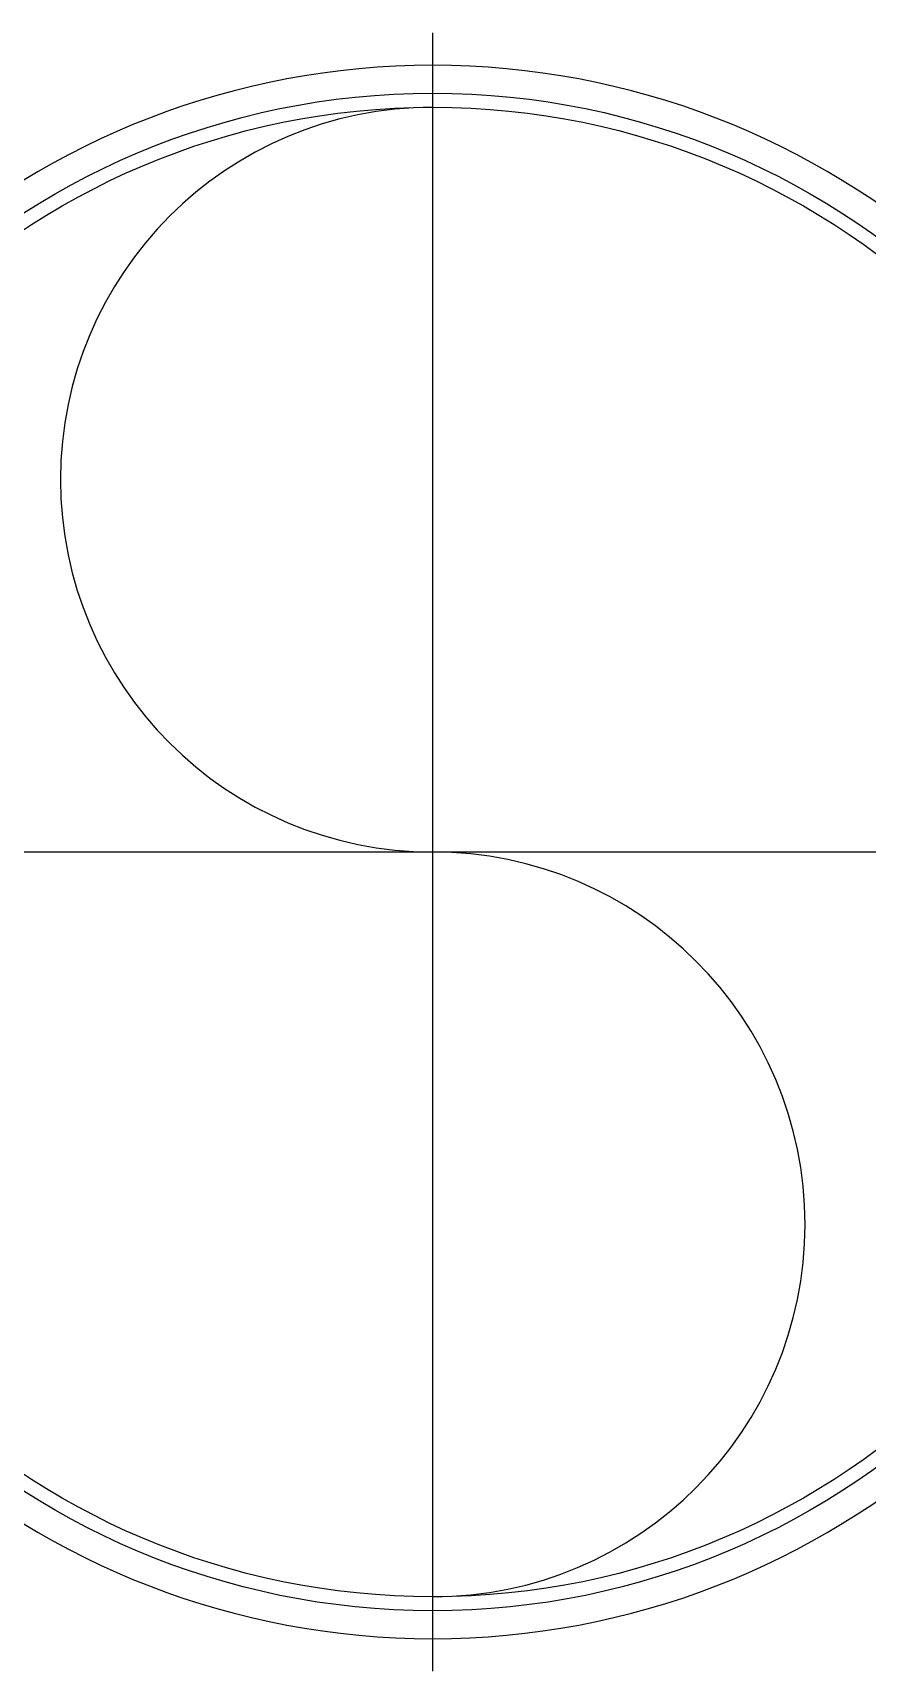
# Model space of a CAD drawing. Extents: x 1031190 to 1725648, y 733081 to 1571294.
# Drawn here: x 1134243 to 1135840, y 1233449 to 1236584 of the extents above; entities that cross this region are included whole.
import ezdxf

# ---------------------------------------------------------------- set-up
doc = ezdxf.new("R2010")
doc.units = 0
doc.header["$LTSCALE"] = 1000
doc.header["$MEASUREMENT"] = 0
doc.linetypes.add('CENTER', pattern=[8, 5, -1, 1, -1])

msp = doc.modelspace()

# ---------------------------------------------------------------- linework, layer by layer
at = {"color": 0, "linetype": 'CENTER'}
for p, q in [((1135008.6, 1233449.1), (1135008.6, 1236583.7)), ((1133441.3, 1235016.4), (1136575.9, 1235016.4))]:
    msp.add_line(p, q, dxfattribs=at)
at = {"linetype": 'Continuous'}
for radius in [1451.6, 1424.9]:
    msp.add_circle((1135008.6, 1235016.4), radius, dxfattribs=at)
for start, end in [(6.8242, 173.1758), (186.8242, 353.1758)]:
    msp.add_arc((1135008.6, 1235016.4), 1505, start, end, dxfattribs=at)
for centre, start, end in [((1135008.6, 1235728.8), 90, 270), ((1135008.6, 1234304), 270, 90)]:
    msp.add_arc(centre, 712.4, start, end)

doc.saveas('drawing.dxf')
